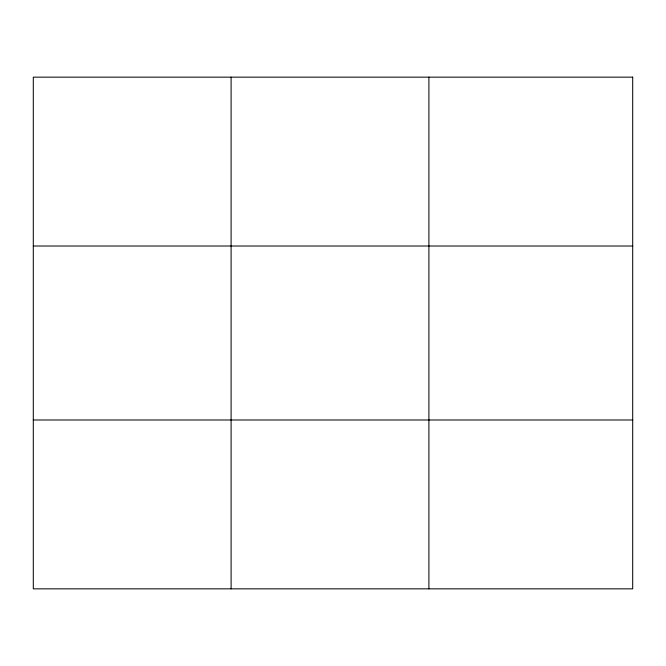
<?xml version="1.0" encoding="UTF-8"?>
<svg xmlns="http://www.w3.org/2000/svg" width="666" height="666" viewBox="0 0 666 666"><rect width="100%" height="100%" fill="white"/><g stroke="black" fill="none" stroke-linecap="round" stroke-linejoin="round"><path stroke-width="1" d="M231.102 588.844L231.102 77.156M428.904 588.844L428.904 77.156M33.3 246.012L632.7 246.012M33.3 419.988L632.7 419.988M632.7 77.156L632.7 588.844L33.3 588.844L33.3 77.156L632.7 77.156"/></g></svg>
